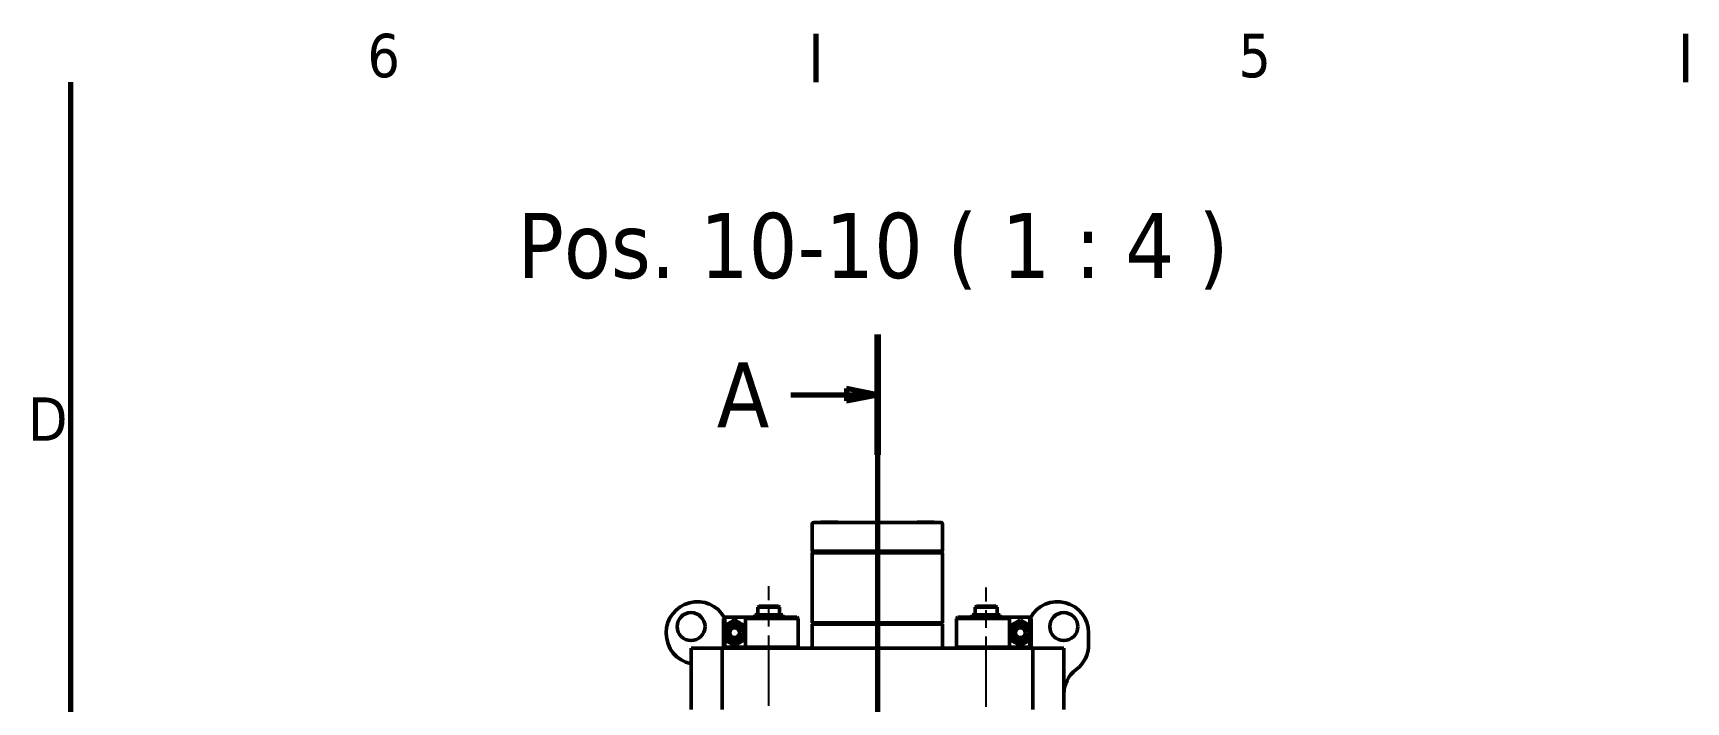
# Model space of a CAD drawing. Header units: millimetres. Extents: x -1205 to 1680, y -1175 to 1188.
# Drawn here: x 28 to 560, y 948 to 1164 of the extents above; entities that cross this region are included whole.
import ezdxf

# ---------------------------------------------------------------- set-up
doc = ezdxf.new("R2010")
doc.units = ezdxf.units.MM
doc.header["$LTSCALE"] = 4
doc.linetypes.add('CHAIN', pattern=[0.3543, 0.2362, -0.0295, 0.0591, -0.0295])
for name, color, linetype, lineweight in [('Border (ISO)', 7, 'Continuous', 70), ('Centerline (ISO)', 7, 'Continuous', 25), ('Section Line (ISO)', 7, 'CHAIN', 70), ('Symbol (ISO)', 7, 'Continuous', 25), ('Visible (ISO)', 7, 'Continuous', 50)]:
    doc.layers.add(name, color=color, linetype=linetype, lineweight=lineweight)
doc.styles.add('Label Text (ISO)', font='tahoma.ttf')
doc.styles.add('Note Text (ISO)', font='tahoma.ttf')
doc.styles.add('Text Style42', font='tahoma.ttf')

# ---------------------------------------------------------------- blocks, each defined once
blk = doc.blocks.new('Borders Default Border')
at = {"layer": 'Border (ISO)'}
for p, q in [((70, 287), (70, 290.9)), ((140, 287), (140, 290.9))]:
    blk.add_line(p, q, dxfattribs=at)
at = {"layer": 'Border (ISO)', "flags": 128}
blk.add_lwpolyline([(10, 10), (10, 287)], dxfattribs=at)
at = {"layer": 'Border (ISO)', "char_height": 3.5, "attachment_point": 7, "style": 'Note Text (ISO)'}
for s, insert in [('6', (33.88, 287.33)), ('5', (103.98, 287.33)), ('D', (6.57, 258.13))]:
    blk.add_mtext(s, dxfattribs=dict(at, insert=insert))
blk = doc.blocks.new('2dTransSection0')
at = {"layer": 'Section Line (ISO)', "linetype": 'CHAIN', "ltscale": 43.158058}
blk.add_line((74.93, 266.68), (74.93, 149.96), dxfattribs=at)
at = {"layer": 'Section Line (ISO)', "linetype": 'Continuous', "lineweight": 140}
for p, q in [((74.93, 266.68), (74.93, 256.99)), ((74.93, 159.65), (74.93, 149.96))]:
    blk.add_line(p, q, dxfattribs=at)
at = {"layer": 'Section Line (ISO)', "linetype": 'Continuous'}
for p, q in [((74.93, 261.84), (72.43, 262.34)), ((72.43, 262.34), (72.43, 261.34)), ((67.97, 261.84), (72.43, 261.84)), ((72.43, 261.84), (74.93, 261.84)), ((72.43, 261.34), (74.93, 261.84)), ((67.97, 154.8), (72.43, 154.8)), ((74.93, 154.8), (72.43, 155.3)), ((72.43, 155.3), (72.43, 154.3)), ((72.43, 154.8), (74.93, 154.8)), ((72.43, 154.3), (74.93, 154.8))]:
    blk.add_line(p, q, dxfattribs=at)
at = {"layer": 'Section Line (ISO)', "linetype": 'Continuous', "flags": 128}
for points in [[(72.43, 261.34), (74.93, 261.84)], [(72.43, 154.3), (74.93, 154.8)]]:
    blk.add_lwpolyline(points, dxfattribs=at)
at = {"layer": 'Section Line (ISO)'}
for points in [[(72.43, 261.34), (74.93, 261.84), (72.43, 262.34), (72.43, 261.34)], [(72.43, 154.3), (74.93, 154.8), (72.43, 155.3), (72.43, 154.3)]]:
    blk.add_solid(points, dxfattribs=at)
at = {"layer": 'Section Line (ISO)', "char_height": 5.25, "attachment_point": 7, "style": 'Label Text (ISO)'}
for insert in [(62, 259.21), (62, 152.18)]:
    blk.add_mtext('A', dxfattribs=dict(at, insert=insert))

msp = doc.modelspace()

# ---------------------------------------------------------------- linework, layer by layer
at = {"layer": 'Centerline (ISO)', "linetype": 'CHAIN', "ltscale": 23.990969}
for p, q in [((264.717, 743.209), (264.717, 985.709)), ((334.717, 742.809), (334.717, 985.309))]:
    msp.add_line(p, q, dxfattribs=at)
at = {"layer": 'Visible (ISO)'}
for p, q in [((278.717, 996.959), (278.717, 1005.709)), ((279.656, 1006.209), (279.217, 1006.209)), ((279.656, 1006.209), (282.284, 1006.209)), ((286.967, 1006.359), (281.467, 1006.359)), ((281.467, 1006.209), (281.467, 1006.359)), ((283.345, 1006.209), (282.284, 1006.209)), ((283.345, 1006.209), (316.088, 1006.209)), ((286.967, 1006.209), (286.967, 1006.359)), ((317.967, 1006.359), (312.467, 1006.359)), ((312.467, 1006.209), (312.467, 1006.359)), ((317.149, 1006.209), (316.088, 1006.209)), ((317.149, 1006.209), (319.777, 1006.209)), ((317.967, 1006.209), (317.967, 1006.359)), ((320.217, 1006.209), (319.777, 1006.209)), ((320.717, 1005.709), (320.717, 996.959)), ((278.967, 996.709), (278.717, 996.959)), ((278.717, 996.959), (279.302, 996.959)), ((278.717, 996.459), (278.967, 996.709)), ((279.568, 996.459), (278.717, 996.459)), ((278.717, 996.459), (278.717, 973.959)), ((279.479, 996.709), (278.967, 996.709)), ((281.931, 996.959), (279.302, 996.959)), ((279.479, 996.709), (282.108, 996.709)), ((283.924, 996.459), (279.568, 996.459)), ((281.931, 996.959), (283.345, 996.959)), ((283.345, 996.709), (282.108, 996.709)), ((316.088, 996.959), (283.345, 996.959)), ((283.345, 996.709), (316.088, 996.709)), ((286.391, 996.459), (283.924, 996.459)), ((313.042, 996.709), (286.391, 996.709)), ((286.391, 996.459), (313.042, 996.459)), ((315.509, 996.459), (313.042, 996.459)), ((319.865, 996.459), (315.509, 996.459)), ((316.088, 996.959), (317.502, 996.959)), ((317.326, 996.709), (316.088, 996.709)), ((317.326, 996.709), (319.954, 996.709)), ((320.131, 996.959), (317.502, 996.959)), ((320.717, 996.459), (319.865, 996.459)), ((320.467, 996.709), (319.954, 996.709)), ((320.131, 996.959), (320.717, 996.959)), ((320.467, 996.709), (320.717, 996.959)), ((320.467, 996.709), (320.717, 996.459)), ((320.717, 996.459), (320.717, 973.959)), ((261.617, 979.309), (261.217, 978.909)), ((267.817, 979.309), (261.617, 979.309)), ((267.817, 979.309), (268.217, 978.909)), ((331.617, 979.309), (331.217, 978.909)), ((337.817, 979.309), (331.617, 979.309)), ((337.817, 979.309), (338.217, 978.909)), ((250.617, 975.709), (250.217, 975.309)), ((250.217, 972.729), (250.217, 975.309)), ((250.617, 975.709), (253.486, 975.709)), ((250.617, 975.709), (250.617, 972.96)), ((253.486, 974.617), (253.486, 975.709)), ((253.717, 975.709), (253.486, 975.709)), ((253.717, 975.709), (253.717, 974.75)), ((253.948, 975.709), (253.717, 975.709)), ((253.948, 975.709), (257.63, 975.709)), ((253.948, 975.709), (253.948, 974.617)), ((257.217, 975.309), (257.63, 975.709)), ((259.393, 975.309), (257.217, 975.309)), ((257.217, 972.729), (257.217, 975.309)), ((257.63, 975.709), (259.78, 975.709)), ((259.393, 975.309), (270.04, 975.309)), ((269.653, 975.709), (259.78, 975.709)), ((260.217, 976.509), (269.217, 976.509)), ((260.217, 975.709), (260.217, 976.509)), ((261.217, 978.909), (268.217, 978.909)), ((261.217, 978.909), (261.217, 976.509)), ((268.217, 978.909), (268.217, 976.509)), ((269.217, 975.709), (269.217, 976.509)), ((269.653, 975.709), (273.669, 975.709)), ((274.056, 975.309), (270.04, 975.309)), ((273.817, 975.709), (273.669, 975.709)), ((274.217, 975.309), (273.817, 975.709)), ((274.056, 975.309), (274.217, 975.309)), ((274.217, 975.309), (274.217, 966.109)), ((278.717, 973.959), (279.568, 973.959)), ((278.967, 973.709), (278.717, 973.959)), ((279.568, 973.959), (283.924, 973.959)), ((283.924, 973.959), (286.391, 973.959)), ((313.042, 973.959), (286.391, 973.959)), ((313.042, 973.959), (315.509, 973.959)), ((315.509, 973.959), (319.865, 973.959)), ((319.865, 973.959), (320.717, 973.959)), ((320.717, 973.959), (320.467, 973.709)), ((325.217, 975.309), (325.617, 975.709)), ((325.217, 966.109), (325.217, 975.309)), ((325.217, 975.309), (325.377, 975.309)), ((329.393, 975.309), (325.377, 975.309)), ((325.764, 975.709), (325.617, 975.709)), ((325.764, 975.709), (329.78, 975.709)), ((329.393, 975.309), (340.04, 975.309)), ((339.653, 975.709), (329.78, 975.709)), ((330.217, 976.509), (339.217, 976.509)), ((330.217, 975.709), (330.217, 976.509)), ((331.217, 978.909), (338.217, 978.909)), ((331.217, 978.909), (331.217, 976.509)), ((338.217, 978.909), (338.217, 976.509)), ((339.217, 975.709), (339.217, 976.509)), ((339.653, 975.709), (341.803, 975.709)), ((342.217, 975.309), (340.04, 975.309)), ((348.817, 975.709), (341.803, 975.709)), ((341.803, 975.709), (342.217, 975.309)), ((342.217, 972.729), (342.217, 975.309)), ((348.817, 972.96), (348.817, 975.709)), ((349.217, 975.309), (348.817, 975.709)), ((349.217, 975.309), (349.217, 972.729)), ((231.717, 970.507), (231.717, 970.709)), ((250.217, 966.109), (250.217, 968.688)), ((250.617, 968.457), (250.617, 966.109)), ((257.217, 966.109), (257.217, 968.688)), ((278.717, 973.459), (278.967, 973.709)), ((279.302, 973.459), (278.717, 973.459)), ((278.717, 966.009), (278.717, 973.459)), ((278.967, 973.709), (279.479, 973.709)), ((279.302, 973.459), (281.931, 973.459)), ((282.108, 973.709), (279.479, 973.709)), ((283.345, 973.459), (281.931, 973.459)), ((282.108, 973.709), (283.345, 973.709)), ((316.088, 973.709), (283.345, 973.709)), ((283.345, 973.459), (316.088, 973.459)), ((286.391, 973.709), (313.042, 973.709)), ((316.088, 973.709), (317.326, 973.709)), ((317.502, 973.459), (316.088, 973.459)), ((319.954, 973.709), (317.326, 973.709)), ((317.502, 973.459), (320.131, 973.459)), ((319.954, 973.709), (320.467, 973.709)), ((320.717, 973.459), (320.131, 973.459)), ((320.467, 973.709), (320.717, 973.459)), ((320.717, 973.459), (320.717, 966.009)), ((342.217, 966.109), (342.217, 968.688)), ((348.817, 966.109), (348.817, 968.457)), ((349.217, 968.688), (349.217, 966.109)), ((367.717, 966.911), (367.717, 970.709)), ((249.717, 965.709), (239.717, 965.709)), ((239.717, 965.709), (239.717, 945.959)), ((249.717, 945.959), (249.717, 965.709)), ((349.717, 965.709), (249.717, 965.709)), ((250.217, 966.109), (250.617, 965.709)), ((250.217, 966.109), (250.617, 966.109)), ((250.617, 966.109), (253.486, 966.109)), ((250.617, 965.709), (250.617, 966.109)), ((253.486, 966.109), (253.486, 966.801)), ((253.717, 965.709), (253.486, 966.109)), ((253.717, 966.667), (253.717, 965.709)), ((253.948, 966.109), (253.717, 965.709)), ((253.948, 966.801), (253.948, 966.109)), ((253.948, 966.109), (257.217, 966.109)), ((257.217, 966.109), (259.393, 966.109)), ((257.526, 965.709), (257.217, 966.109)), ((270.04, 966.109), (259.393, 966.109)), ((270.04, 966.109), (274.056, 966.109)), ((273.817, 965.709), (274.217, 966.109)), ((274.217, 966.109), (274.056, 966.109)), ((325.377, 966.109), (325.217, 966.109)), ((325.617, 965.709), (325.217, 966.109)), ((325.377, 966.109), (329.393, 966.109)), ((340.04, 966.109), (329.393, 966.109)), ((340.04, 966.109), (342.217, 966.109)), ((341.907, 965.709), (342.217, 966.109)), ((342.217, 966.109), (348.817, 966.109)), ((349.217, 966.109), (348.817, 966.109)), ((348.817, 965.709), (349.217, 966.109)), ((348.817, 965.709), (348.817, 966.109)), ((359.717, 965.709), (349.717, 965.709)), ((349.717, 965.709), (349.717, 945.959)), ((359.717, 945.959), (359.717, 965.709))]:
    msp.add_line(p, q, dxfattribs=at)
for centre, radius in [((239.717, 972.709), 4.5), ((359.717, 972.709), 4.5), ((253.717, 970.709), 2.9), ((253.717, 970.709), 2), ((253.717, 970.709), 1.571), ((345.717, 970.709), 2.9), ((345.717, 970.709), 2), ((345.717, 970.709), 1.571)]:
    msp.add_circle(centre, radius, dxfattribs=at)
for centre, radius, start, end in [((279.217, 1005.709), 0.5, 90, 180), ((320.217, 1005.709), 0.5, 0, 90), ((241.717, 970.709), 10, 28.992, 180), ((357.717, 970.709), 10, 0, 151.008), ((241.717, 970.507), 10, 180, 258.46304), ((279.017, 966.009), 0.3, 180, 270), ((320.417, 966.009), 0.3, 270, 0), ((357.717, 966.911), 10, 306.8699, 0), ((369.717, 950.911), 10, 126.8699, 180)]:
    msp.add_arc(centre, radius, start, end, dxfattribs=at)
for points in [[(250.217, 972.729), (251.967, 973.74), (253.717, 974.75)], [(253.717, 974.75), (255.467, 973.74), (257.217, 972.729)], [(342.217, 972.729), (343.967, 973.74), (345.717, 974.75)], [(345.717, 974.75), (347.467, 973.74), (349.217, 972.729)], [(250.217, 968.688), (250.217, 970.709), (250.217, 972.729)], [(253.717, 966.667), (251.967, 967.678), (250.217, 968.688)], [(257.217, 968.688), (255.467, 967.678), (253.717, 966.667)], [(257.217, 972.729), (257.217, 970.709), (257.217, 968.688)], [(342.217, 968.688), (342.217, 970.709), (342.217, 972.729)], [(345.717, 966.667), (343.967, 967.678), (342.217, 968.688)], [(349.217, 968.688), (347.467, 967.678), (345.717, 966.667)], [(349.217, 972.729), (349.217, 970.709), (349.217, 968.688)]]:
    msp.add_rational_spline(points, [1, 1.15470053838, 1], degree=2, dxfattribs=at)

# ---------------------------------------------------------------- block references
at = {"xscale": 4, "yscale": 4, "zscale": 4}
msp.add_blockref('Borders Default Border', (0, 0), dxfattribs=at)
at = {"layer": 'Section Line (ISO)', "xscale": 4, "yscale": 4, "zscale": 4}
msp.add_blockref('2dTransSection0', (0, 0), dxfattribs=at)

# ---------------------------------------------------------------- texts
at = {"layer": 'Symbol (ISO)', "insert": (183.871, 1081.162), "char_height": 20.96, "attachment_point": 7, "style": 'Text Style42'}
msp.add_mtext('Pos. 10-10 ( 1 : 4 )', dxfattribs=at)

doc.saveas('drawing.dxf')
